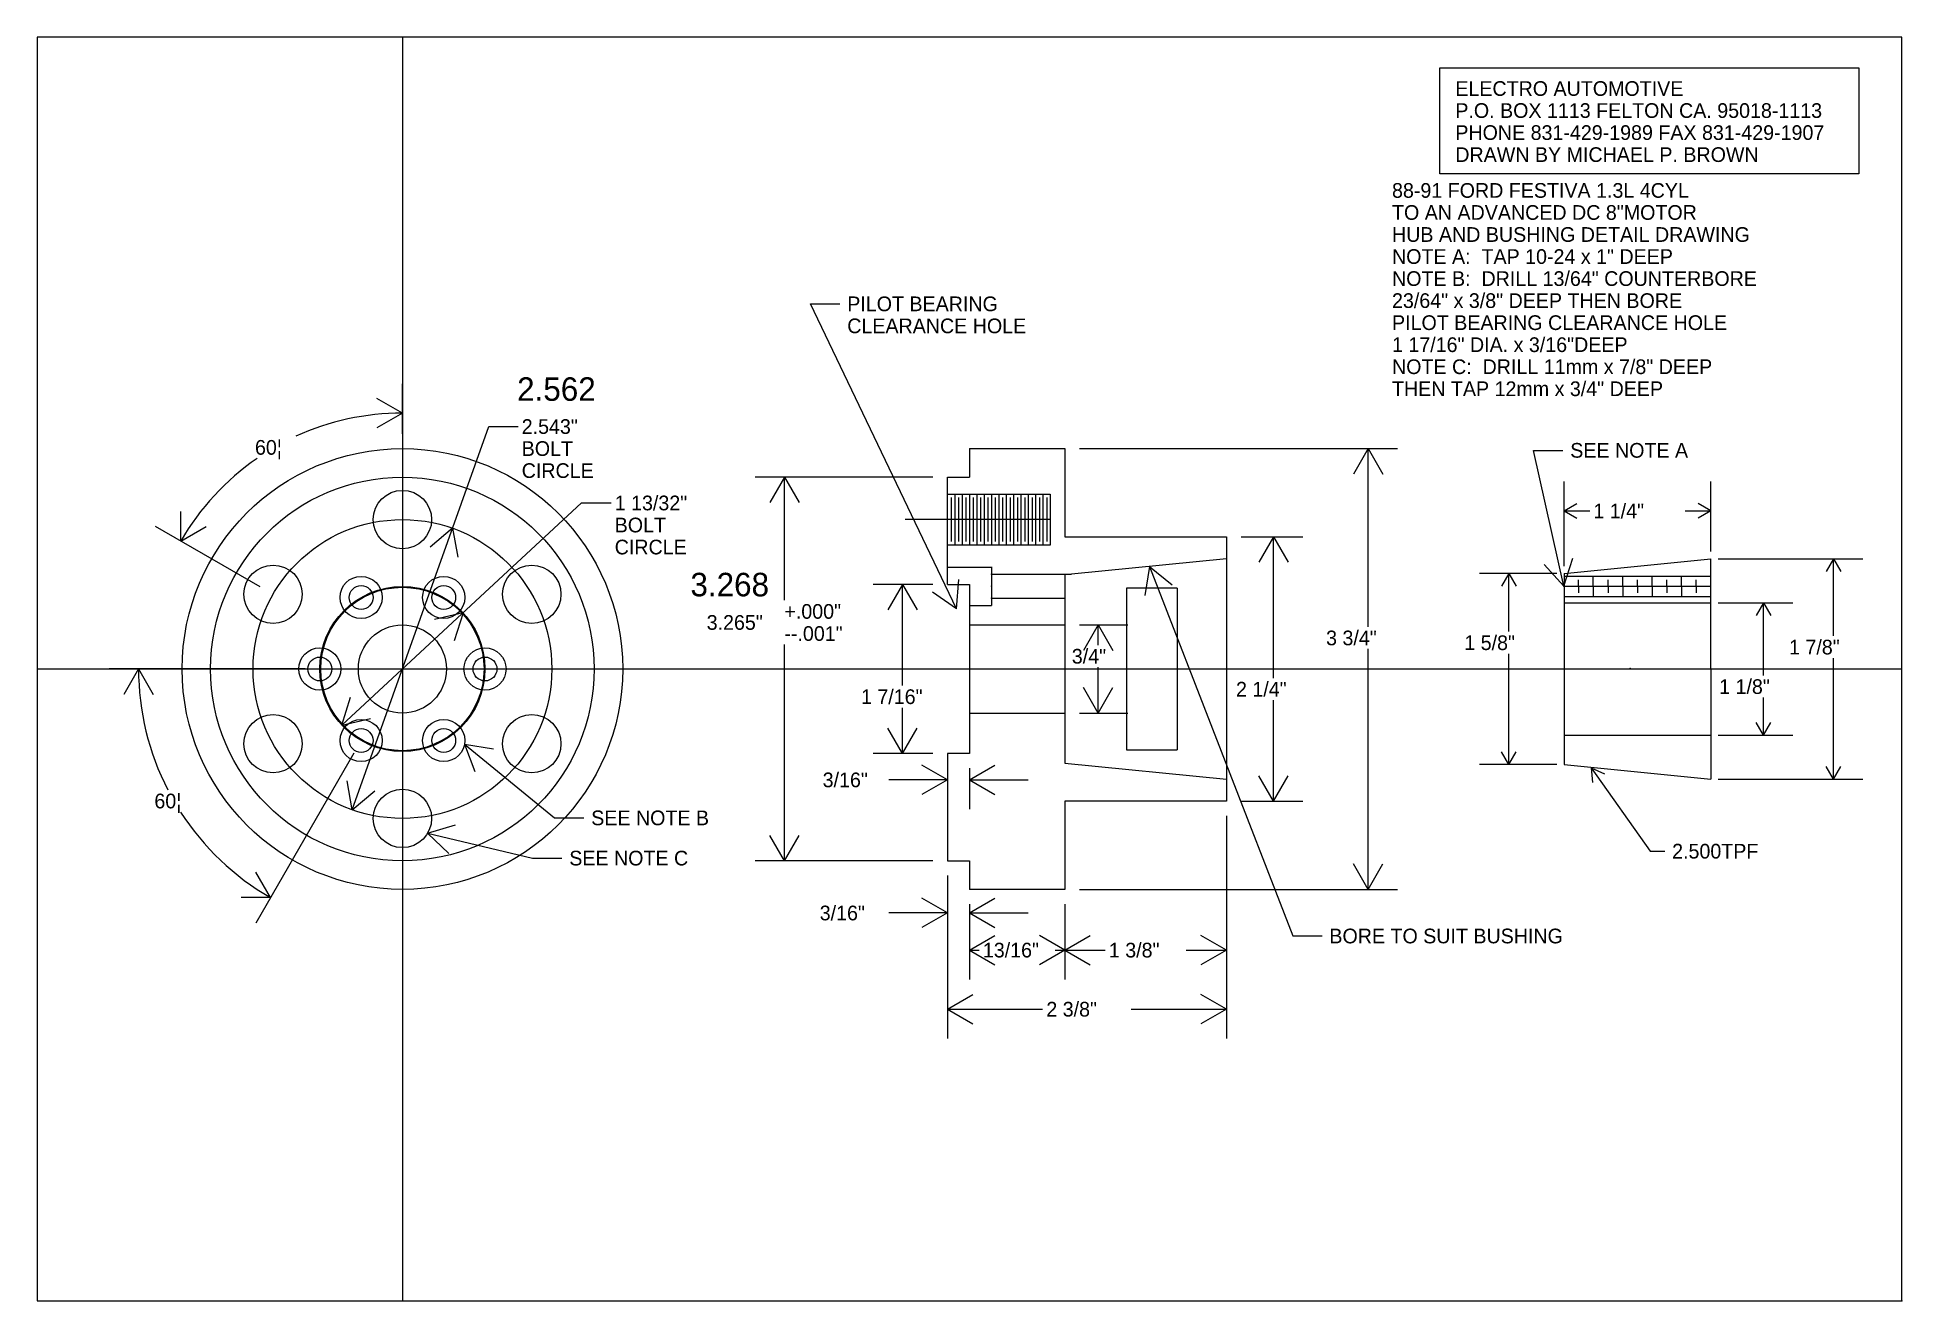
# Model space of a CAD drawing. Extents: x -8.1 to 7.8, y -0.5 to 10.3.
import ezdxf
from ezdxf.enums import TextEntityAlignment as Align

# ---------------------------------------------------------------- set-up
doc = ezdxf.new("R2010")
doc.units = 0

msp = doc.modelspace()

# ---------------------------------------------------------------- linework, layer by layer
at = {"layer": 'BORDER', "color": 7, "linetype": 'CONTINUOUS'}
for p, q in [((-8.089958, 10.2555), (-8.089958, -0.4945)), ((7.780042, 10.2555), (-8.089958, 10.2555)), ((7.780042, -0.4945), (7.780042, 10.2555)), ((-8.089958, -0.4945), (7.780042, -0.4945))]:
    msp.add_line(p, q, dxfattribs=at)
at = {"layer": 'BUSHING', "color": 7, "linetype": 'CONTINUOUS'}
for p, q in [((4.906181, 5.7555), (4.906181, 6.475275)), ((6.156181, 5.8805), (6.156181, 6.475275)), ((4.906181, 6.225275), (5.014435, 6.287775)), ((4.906181, 6.225275), (5.014435, 6.162775)), ((4.906181, 6.225275), (5.124496, 6.225275)), ((5.937867, 6.225275), (6.156181, 6.225275)), ((6.156181, 6.225275), (6.047928, 6.287775)), ((6.156181, 6.225275), (6.047928, 6.162775)), ((4.906181, 5.693), (6.156181, 5.818)), ((6.156181, 4.8805), (6.156181, 5.818)), ((6.218681, 5.818), (7.448795, 5.818)), ((7.198795, 5.818), (7.136295, 5.709747)), ((7.198795, 5.818), (7.261295, 5.709747)), ((7.198795, 5.161431), (7.198795, 5.818)), ((4.843681, 5.693), (4.185084, 5.693)), ((4.435084, 5.693), (4.372584, 5.584747)), ((4.435084, 5.693), (4.497584, 5.584747)), ((4.435084, 5.198902), (4.435084, 5.693)), ((4.905041, 5.584528), (6.156181, 5.584528)), ((4.906181, 5.693), (4.906181, 4.8805)), ((4.906181, 5.669558), (6.156181, 5.669558)), ((5.030041, 5.584528), (5.030041, 5.639228)), ((5.030041, 5.584528), (5.030041, 5.529828)), ((5.155041, 5.584528), (5.155041, 5.670914)), ((5.155041, 5.584528), (5.155041, 5.498141)), ((5.280041, 5.584528), (5.280041, 5.639228)), ((5.280041, 5.584528), (5.280041, 5.529828)), ((5.405041, 5.584528), (5.405041, 5.670914)), ((5.405041, 5.584528), (5.405041, 5.498141)), ((5.530041, 5.584528), (5.530041, 5.639228)), ((5.530041, 5.584528), (5.530041, 5.529828)), ((5.655041, 5.584528), (5.655041, 5.670914)), ((5.655041, 5.584528), (5.655041, 5.498141)), ((5.780041, 5.584528), (5.780041, 5.639228)), ((5.780041, 5.584528), (5.780041, 5.529828)), ((5.905041, 5.584528), (5.905041, 5.670914)), ((5.905041, 5.584528), (5.905041, 5.498141)), ((6.030041, 5.584528), (6.030041, 5.639228)), ((6.030041, 5.584528), (6.030041, 5.529828)), ((4.906181, 5.497658), (6.156181, 5.497658)), ((4.906181, 5.442991), (6.156181, 5.442991)), ((6.218681, 5.442991), (6.853737, 5.442991)), ((6.603737, 5.442991), (6.541237, 5.334738)), ((6.603737, 5.442991), (6.666237, 5.334738)), ((6.603737, 4.825237), (6.603737, 5.442991)), ((4.435084, 4.068), (4.435084, 5.010353)), ((7.198795, 3.943), (7.198795, 4.973115)), ((4.906181, 4.8805), (4.906181, 4.068)), ((4.906181, 4.8805), (6.156181, 4.8805)), ((6.156181, 4.8805), (6.156181, 3.943)), ((6.603737, 4.318009), (6.603737, 4.636921)), ((4.908688, 4.318009), (6.156181, 4.318009)), ((6.218681, 4.318009), (6.853737, 4.318009)), ((6.603737, 4.318009), (6.541237, 4.426262)), ((6.603737, 4.318009), (6.666237, 4.426262)), ((4.435084, 4.068), (4.372584, 4.176253)), ((4.435084, 4.068), (4.497584, 4.176253)), ((4.843681, 4.068), (4.185084, 4.068)), ((4.906181, 4.068), (6.156181, 3.943)), ((5.135929, 4.040013), (5.249491, 3.987776)), ((5.135929, 4.040013), (5.147472, 3.915547)), ((5.135929, 4.040013), (5.638422, 3.33027)), ((7.198795, 3.943), (7.136295, 4.051253)), ((7.198795, 3.943), (7.261295, 4.051253)), ((6.218681, 3.943), (7.448795, 3.943)), ((5.638422, 3.33027), (5.763422, 3.33027))]:
    msp.add_line(p, q, dxfattribs=at)
at = {"layer": 'BUSHING', "color": 7}
for p in [(4.905041, 5.584528), (5.030041, 5.584528), (5.155041, 5.584528), (5.155041, 5.584528), (5.280041, 5.584528), (5.280041, 5.584528), (5.405041, 5.584528), (5.405041, 5.584528), (5.405041, 5.584528), (5.530041, 5.584528), (5.655041, 5.584528), (5.655041, 5.584528), (5.780041, 5.584528), (5.905041, 5.584528), (5.905041, 5.584528), (6.030041, 5.584528), (6.031502, 5.583608), (6.031502, 5.583608), (6.03151, 5.583608), (6.03151, 5.583608), (4.906181, 4.8805), (4.906181, 4.8805), (4.906181, 4.8805), (5.468672, 4.883953)]:
    msp.add_point(p, dxfattribs=at)
at = {"layer": 'CENTERLINE', "color": 7, "linetype": 'CONTINUOUS'}
for p, q in [((-4.982066, 10.2555), (-4.982066, -0.4945)), ((-8.089958, 4.8805), (7.780042, 4.8805))]:
    msp.add_line(p, q, dxfattribs=at)
at = {"layer": 'DIMENSIONS', "color": 7, "linetype": 'CONTINUOUS'}
for p, q in [((3.847704, 9.994761), (7.414155, 9.994761)), ((3.847704, 9.094777), (3.847704, 9.994761)), ((7.414155, 9.994761), (7.414155, 9.094777)), ((7.414155, 9.094777), (3.847704, 9.094777)), ((-0.264316, 5.392302), (-1.50804, 7.987587)), ((-1.50804, 7.987587), (-1.25804, 7.987587)), ((-4.982066, 6.8805), (-4.982066, 7.308232)), ((-4.982066, 7.058232), (-5.198572, 7.183232)), ((-4.982066, 7.058232), (-5.198572, 6.933232)), ((-5.40836, 3.682591), (-4.247776, 6.943893)), ((-4.247776, 6.943893), (-3.997776, 6.943893)), ((0.782042, 6.7555), (3.488433, 6.7555)), ((3.238433, 6.7555), (3.113433, 6.538994)), ((3.238433, 6.7555), (3.363433, 6.538994)), ((3.238433, 5.238768), (3.238433, 6.7555)), ((4.905041, 5.584528), (4.646094, 6.741044)), ((4.646094, 6.741044), (4.896094, 6.741044)), ((-0.467958, 6.513), (-1.980309, 6.513)), ((-1.730309, 6.513), (-1.855309, 6.296494)), ((-1.730309, 6.513), (-1.605309, 6.296494)), ((-1.730309, 5.464903), (-1.730309, 6.513)), ((-6.868037, 5.969366), (-6.868037, 6.219366)), ((-5.497906, 4.402883), (-3.456242, 6.293263)), ((-3.456242, 6.293263), (-3.206242, 6.293263)), ((-6.19147, 5.57875), (-7.084543, 6.094366)), ((-6.868037, 5.969366), (-6.651531, 6.094366)), ((-4.555772, 6.078409), (-4.746125, 5.916342)), ((-4.555772, 6.078409), (-4.510594, 5.832525)), ((2.157042, 6.0055), (2.682546, 6.0055)), ((2.432546, 6.0055), (2.307546, 5.788994)), ((2.432546, 6.0055), (2.557546, 5.788994)), ((2.432546, 4.802706), (2.432546, 6.0055)), ((1.376534, 5.752449), (1.338286, 5.505392)), ((1.376534, 5.752449), (1.571368, 5.595797)), ((1.376534, 5.752449), (2.595902, 2.608663)), ((4.905041, 5.584528), (4.735756, 5.768491)), ((4.905041, 5.584528), (4.979716, 5.823114)), ((-0.467958, 5.5995), (-0.975657, 5.5995)), ((-0.725657, 5.5995), (-0.850657, 5.382994)), ((-0.725657, 5.5995), (-0.600657, 5.382994)), ((-0.725657, 4.73913), (-0.725657, 5.5995)), ((-0.264316, 5.392302), (-0.245157, 5.641567)), ((-0.264316, 5.392302), (-0.470606, 5.533526)), ((-4.466226, 5.358117), (-4.710016, 5.302745)), ((-4.466226, 5.358117), (-4.540167, 5.119302)), ((0.782042, 5.2555), (1.191506, 5.2555)), ((0.941506, 5.2555), (0.816506, 5.038994)), ((0.941506, 5.2555), (1.066506, 5.038994)), ((0.941506, 5.082966), (0.941506, 5.2555)), ((-1.730309, 3.248), (-1.730309, 5.088696)), ((3.238433, 3.0055), (3.238433, 5.051123)), ((-5.810066, 4.8805), (-7.478138, 4.8805)), ((-7.228138, 4.8805), (-7.353138, 4.663994)), ((-7.228138, 4.8805), (-7.103138, 4.663994)), ((0.941506, 4.5055), (0.941506, 4.89532)), ((-5.497906, 4.402883), (-5.423965, 4.641698)), ((0.941506, 4.5055), (0.816506, 4.722006)), ((0.941506, 4.5055), (1.066506, 4.722006)), ((2.432546, 3.7555), (2.432546, 4.615032)), ((-5.497906, 4.402883), (-5.254116, 4.458255)), ((-0.725657, 4.1615), (-0.725657, 4.551188)), ((0.782042, 4.5055), (1.191506, 4.5055)), ((-0.725657, 4.1615), (-0.850657, 4.378006)), ((-0.725657, 4.1615), (-0.600657, 4.378006)), ((-5.396065, 4.163431), (-6.2301, 2.718837)), ((-4.453725, 4.240895), (-4.207013, 4.200485)), ((-4.453725, 4.240895), (-4.365366, 4.007031)), ((-4.453725, 4.240895), (-3.687566, 3.613751)), ((-0.467958, 4.1615), (-0.975657, 4.1615)), ((-0.342958, 3.937286), (-0.559464, 4.062286)), ((-0.342958, 4.0365), (-0.342958, 3.687286)), ((-0.154958, 3.937286), (0.061548, 4.062286)), ((-0.154958, 4.0365), (-0.154958, 3.687286)), ((2.432546, 3.7555), (2.307546, 3.972006)), ((2.432546, 3.7555), (2.557546, 3.972006)), ((-5.40836, 3.682591), (-5.453538, 3.928475)), ((-5.40836, 3.682591), (-5.218007, 3.844658)), ((-0.342958, 3.937286), (-0.842958, 3.937286)), ((-0.342958, 3.937286), (-0.559464, 3.812286)), ((-0.154958, 3.937286), (0.061548, 3.812286)), ((-0.154958, 3.937286), (0.345042, 3.937286)), ((2.157042, 3.7555), (2.682546, 3.7555)), ((-4.768314, 3.482262), (-4.528895, 3.554222)), ((-3.687566, 3.613751), (-3.437566, 3.613751)), ((2.032042, 3.6305), (2.032042, 2.238869)), ((2.032042, 3.6305), (2.032042, 1.736254)), ((-4.768314, 3.482262), (-4.586285, 3.310899)), ((-4.768314, 3.482262), (-3.874303, 3.2714)), ((-1.730309, 3.248), (-1.855309, 3.464506)), ((-1.730309, 3.248), (-1.605309, 3.464506)), ((-3.874303, 3.2714), (-3.624303, 3.2714)), ((-0.467958, 3.248), (-1.980309, 3.248)), ((3.238433, 3.0055), (3.113433, 3.222006)), ((3.238433, 3.0055), (3.363433, 3.222006)), ((-6.105101, 2.935344), (-6.230101, 3.15185)), ((-0.342958, 3.123), (-0.342958, 2.554689)), ((-0.342958, 3.123), (-0.342958, 1.736254)), ((-6.105101, 2.935344), (-6.355101, 2.935343)), ((-0.342958, 2.804689), (-0.559464, 2.929689)), ((-0.154958, 2.804689), (0.061548, 2.929689)), ((-0.154958, 2.8805), (-0.154958, 2.238869)), ((-0.154958, 2.8805), (-0.154958, 2.554689)), ((0.657042, 2.8805), (0.657042, 2.238869)), ((0.657042, 2.8805), (0.657042, 2.238869)), ((0.782042, 3.0055), (3.488433, 3.0055)), ((-0.342958, 2.804689), (-0.842958, 2.804689)), ((-0.342958, 2.804689), (-0.559464, 2.679689)), ((-0.154958, 2.804689), (0.061548, 2.679689)), ((-0.154958, 2.804689), (0.345042, 2.804689)), ((-0.154958, 2.488869), (0.061548, 2.613869)), ((0.657042, 2.488869), (0.440536, 2.613869)), ((0.657042, 2.488869), (0.873548, 2.613869)), ((2.032042, 2.488869), (1.815536, 2.613869)), ((2.595902, 2.608663), (2.845902, 2.608663)), ((-0.154958, 2.488869), (0.061548, 2.363869)), ((-0.154958, 2.488869), (-0.072299, 2.488869)), ((0.657042, 2.488869), (0.440536, 2.363869)), ((0.574383, 2.488869), (0.657042, 2.488869)), ((0.657042, 2.488869), (0.873548, 2.363869)), ((0.657042, 2.488869), (1.000086, 2.488869)), ((1.688998, 2.488869), (2.032042, 2.488869)), ((2.032042, 2.488869), (1.815536, 2.363869)), ((-0.342958, 1.986254), (-0.126452, 2.111254)), ((2.032042, 1.986254), (1.815536, 2.111254)), ((-0.342958, 1.986254), (-0.126452, 1.861254)), ((-0.342958, 1.986254), (0.467776, 1.986254)), ((1.221307, 1.986254), (2.032042, 1.986254)), ((2.032042, 1.986254), (1.815536, 1.861254))]:
    msp.add_line(p, q, dxfattribs=at)
for radius, start, end in [(2.177732, 90, 114.608003), (2.177732, 124.62658, 150), (2.246072, 180, 207.268488), (2.246072, 212.808976, 240.000043)]:
    msp.add_arc((-4.982066, 4.8805), radius, start, end, dxfattribs=at)
at = {"layer": 'HUB', "color": 7, "linetype": 'CONTINUOUS'}
for p, q in [((-0.154958, 6.7555), (-0.154958, 6.513)), ((-0.154958, 6.7555), (0.657042, 6.7555)), ((0.657042, 6.7555), (0.657042, 6.0055)), ((-0.342958, 6.513), (-0.154958, 6.513)), ((-0.342958, 5.5995), (-0.342958, 6.513)), ((-0.342958, 6.3685), (0.532042, 6.3685)), ((-0.280458, 6.3685), (-0.280458, 5.9355)), ((-0.217958, 6.3685), (-0.217958, 5.9355)), ((-0.155458, 6.3685), (-0.155458, 5.9355)), ((-0.092958, 6.3685), (-0.092958, 5.9355)), ((-0.030458, 6.3685), (-0.030458, 5.9355)), ((0.032042, 6.3685), (0.032042, 5.9355)), ((0.094542, 6.3685), (0.094542, 5.9355)), ((0.157042, 6.3685), (0.157042, 5.9355)), ((0.219542, 6.3685), (0.219542, 5.9355)), ((0.282042, 6.3685), (0.282042, 5.9355)), ((0.344542, 6.3685), (0.344542, 5.9355)), ((0.407042, 6.3685), (0.407042, 5.9355)), ((0.469542, 6.3685), (0.469542, 5.9355)), ((0.532042, 6.3685), (0.532042, 5.9355)), ((-0.311958, 6.3395), (-0.311958, 5.9645)), ((-0.249208, 6.3395), (-0.249208, 5.9645)), ((-0.186458, 6.3395), (-0.186458, 5.9645)), ((-0.123708, 6.3395), (-0.123708, 5.9645)), ((-0.060959, 6.3395), (-0.060959, 5.9645)), ((0.001791, 6.3395), (0.001791, 5.9645)), ((0.064541, 6.3395), (0.064541, 5.9645)), ((0.127291, 6.3395), (0.127291, 5.9645)), ((0.190041, 6.3395), (0.190041, 5.9645)), ((0.252791, 6.3395), (0.252791, 5.9645)), ((0.315541, 6.3395), (0.315541, 5.9645)), ((0.378291, 6.3395), (0.378291, 5.9645)), ((0.44104, 6.3395), (0.44104, 5.9645)), ((0.50379, 6.3395), (0.50379, 5.9645)), ((0.532042, 6.152), (-0.703474, 6.152)), ((0.532042, 5.9355), (-0.342958, 5.9355)), ((0.657042, 6.0055), (2.032042, 6.0055)), ((2.032042, 6.0055), (2.032042, 5.818)), ((-0.342958, 5.7475), (0.032542, 5.7475)), ((0.032542, 5.748522), (0.032542, 5.420523)), ((2.032042, 5.818), (0.712766, 5.686072)), ((2.032042, 5.818), (2.032042, 3.943)), ((-0.342958, 5.5995), (-0.154958, 5.5995)), ((-0.154958, 5.5995), (-0.154958, 4.1615)), ((0.032542, 5.686072), (0.712766, 5.686072)), ((0.657042, 5.686072), (0.657042, 4.0805)), ((-0.154958, 5.4195), (0.032542, 5.4195)), ((0.032542, 5.482972), (0.657042, 5.482972)), ((-0.154958, 5.2555), (0.657042, 5.2555)), ((-0.154958, 4.5055), (0.657042, 4.5055)), ((-0.154958, 4.1615), (-0.342958, 4.1615)), ((-0.342958, 4.1615), (-0.342958, 3.248)), ((0.657042, 4.0805), (2.032042, 3.943)), ((2.032042, 3.943), (2.032042, 3.7555)), ((0.657042, 3.7555), (0.657042, 3.0055)), ((2.032042, 3.7555), (0.657821, 3.7555)), ((-0.342958, 3.248), (-0.154958, 3.248)), ((-0.154958, 3.248), (-0.154958, 3.0055)), ((0.657042, 3.0055), (-0.154958, 3.0055))]:
    msp.add_line(p, q, dxfattribs=at)
at = {"layer": 'HUB', "color": 7}
for p in [(0.032542, 5.686072), (0.032542, 5.584522), (0.032542, 5.482972), (-4.982066, 4.8805), (-0.154958, 4.8805)]:
    msp.add_point(p, dxfattribs=at)
at = {"layer": 'HUBFT', "color": 7, "linetype": 'CONTINUOUS'}
for centre, radius in [((-4.982066, 4.8805), 1.875), ((-4.982066, 4.8805), 1.6325), ((-4.982066, 6.152), 0.2485), ((-4.982066, 4.8805), 1.2715), ((-6.083217, 5.51625), 0.2485), ((-3.880915, 5.51625), 0.2485), ((-4.982066, 4.8805), 0.703001), ((-4.982066, 4.8805), 0.695), ((-5.333567, 5.489316), 0.179499), ((-5.333567, 5.489316), 0.1015), ((-4.630566, 5.489316), 0.1795), ((-4.630566, 5.489316), 0.101499), ((-4.982066, 4.8805), 0.375), ((-5.685066, 4.8805), 0.1795), ((-5.685066, 4.8805), 0.1015), ((-4.279066, 4.880502), 0.1795), ((-4.279066, 4.880502), 0.1015), ((-6.083217, 4.24475), 0.2485), ((-5.333566, 4.271684), 0.1795), ((-4.630565, 4.271686), 0.179501), ((-3.880915, 4.24475), 0.2485), ((-5.333566, 4.271684), 0.101499), ((-4.630565, 4.271686), 0.1015), ((-4.982066, 3.609), 0.2485)]:
    msp.add_circle(centre, radius, dxfattribs=at)
at = {"layer": 'ORIGONPOINT', "color": 7}
msp.add_point((7.780042, -0.4945), dxfattribs=at)
at = {"layer": 'PILOTBRNG', "color": 1, "linetype": 'CONTINUOUS'}
for p, q in [((1.613, 5.5685), (1.182, 5.5685)), ((1.182, 5.5685), (1.182, 4.1915)), ((1.613, 5.5685), (1.613, 4.1925)), ((1.182, 4.1915), (1.613, 4.1915))]:
    msp.add_line(p, q, dxfattribs=at)
at = {"layer": 'PILOTBRNG', "color": 7}
msp.add_point((1.613, 4.8805), dxfattribs=at)

# ---------------------------------------------------------------- texts
at = {"layer": 'BUSHING', "color": 7}
for s, p in [('1 1/4"', (5.155745, 6.162702)), ('1 5/8"', (4.056935, 5.041603)), ('1 7/8"', (6.821347, 5.004365)), ('1 1/8"', (6.226289, 4.668171)), ('2.500TPF', (5.825922, 3.26777))]:
    msp.add_text(s, height=0.125, dxfattribs=at).set_placement(p)
at = {"layer": 'Default', "color": 7}
for s, p in [('2.562', (-3.671062, 7.162434)), ('3.268', (-2.195844, 5.498889))]:
    msp.add_text(s, height=0.2, dxfattribs=at).set_placement(p, align=Align.CENTER)
at = {"layer": 'DIMENSIONS', "color": 7}
for s, p in [('ELECTRO AUTOMOTIVE', (3.98045, 9.757266)), ('P.O. BOX 1113 FELTON CA. 95018-1113', (3.98045, 9.569766)), ('PHONE 831-429-1989 FAX 831-429-1907', (3.98045, 9.382266)), ('DRAWN BY MICHAEL P. BROWN', (3.98045, 9.194765)), ('88-91 FORD FESTIVA 1.3L 4CYL', (3.441541, 8.889999)), ('TO AN ADVANCED DC 8"MOTOR ', (3.441541, 8.702499)), ('HUB AND BUSHING DETAIL DRAWING', (3.441541, 8.514999)), ('NOTE A:  TAP 10-24 x 1" DEEP', (3.441541, 8.327499)), ('NOTE B:  DRILL 13/64" COUNTERBORE', (3.441541, 8.139999)), ('PILOT BEARING', (-1.19554, 7.925087)), ('23/64" x 3/8" DEEP THEN BORE', (3.441541, 7.952499)), ('CLEARANCE HOLE', (-1.19554, 7.737587)), ('PILOT BEARING CLEARANCE HOLE', (3.441541, 7.764999)), ('1 17/16" DIA. x 3/16"DEEP', (3.441541, 7.577499)), ('NOTE C:  DRILL 11mm x 7/8" DEEP', (3.441541, 7.389999)), ('THEN TAP 12mm x 3/4" DEEP', (3.441541, 7.202499)), ('2.543"', (-3.966526, 6.881086)), ('60¦', (-6.236992, 6.703747)), ('BOLT', (-3.966526, 6.693586)), ('SEE NOTE A', (4.958594, 6.678544)), ('CIRCLE', (-3.966526, 6.506086)), ('1 13/32"', (-3.174992, 6.230677)), ('BOLT ', (-3.174992, 6.043177)), ('CIRCLE', (-3.174992, 5.855677)), ('+.000"', (-1.730641, 5.30805)), ('3.265"', (-2.392129, 5.213993)), ('--.001"', (-1.730641, 5.119936)), ('3 3/4"', (2.880354, 5.082373)), ('3/4"', (0.716027, 4.92657)), ('2 1/4"', (2.113608, 4.646282)), ('1 7/16"', (-1.078462, 4.582438)), ('3/16"', (-1.404873, 3.874564)), ('60¦', (-7.093281, 3.694739)), ('SEE NOTE B', (-3.375066, 3.551251)), ('SEE NOTE C', (-3.561803, 3.2089)), ('3/16"', (-1.429878, 2.741967)), ('13/16"', (-0.041049, 2.426147)), ('1 3/8"', (1.031336, 2.42596)), ('BORE TO SUIT BUSHING', (2.908401, 2.546163)), ('2 3/8"', (0.499026, 1.923346))]:
    msp.add_text(s, height=0.125, dxfattribs=at).set_placement(p)

doc.saveas('drawing.dxf')
